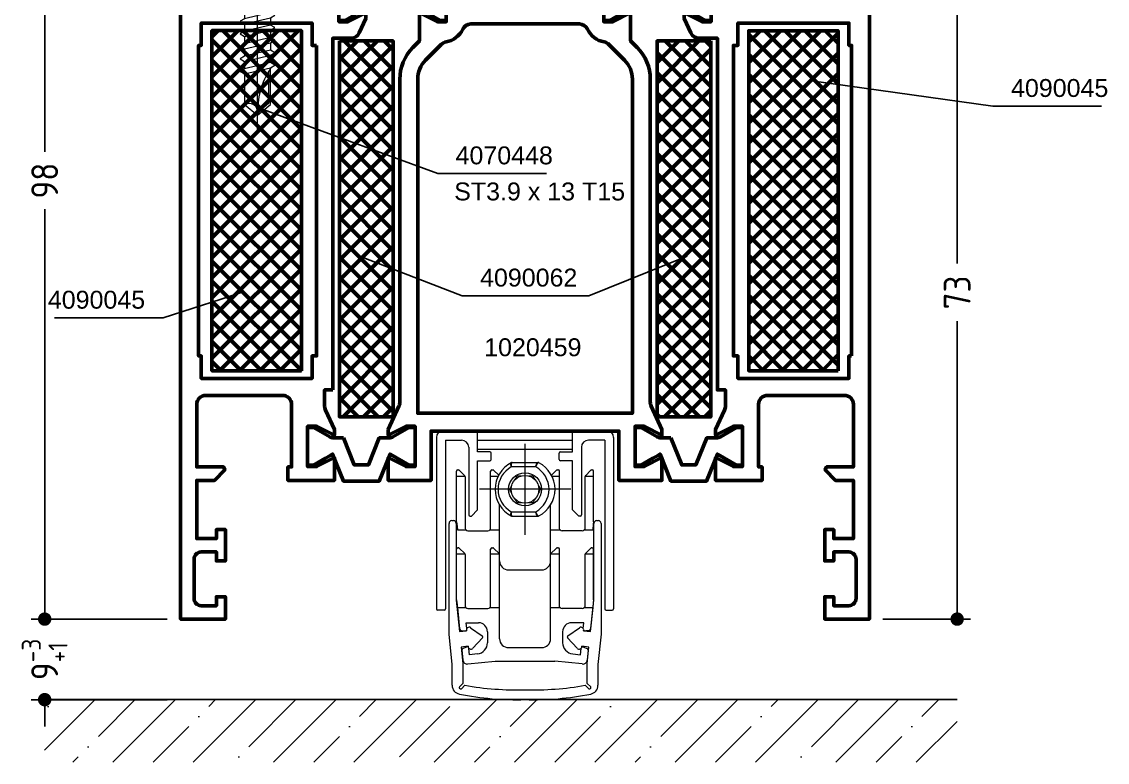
# Model space of a CAD drawing. Header units: millimetres. Extents: x 37 to 172, y 78 to 216.
# Drawn here: x 50.8 to 172.1, y 77.7 to 160.4 of the extents above; entities that cross this region are included whole.
import ezdxf

# ---------------------------------------------------------------- set-up
doc = ezdxf.new("R2010")
doc.units = ezdxf.units.MM
doc.linetypes.add('CENTER', pattern=[50.8, 31.75, -6.35, 6.35, -6.35])
doc.linetypes.add('HIDDEN', pattern=[9.525, 6.35, -3.175])
for name, color, linetype, lineweight in [('AM_5', 3, 'Continuous', 25), ('AM_C', 50, 'Continuous', 50), ('AM_S', 80, 'Continuous', 50), ('Cent3', 70, 'CENTER', 18), ('CHide4', 10, 'HIDDEN', 13), ('Cont2', 2, 'Continuous', 25), ('Cont3', 70, 'Continuous', 18), ('Cont4', 10, 'Continuous', 13)]:
    doc.layers.add(name, color=color, linetype=linetype, lineweight=lineweight)
doc.styles.add('HBS_DIMTEXTSTYLE', font='isocp.shx')
doc.styles.add('SWISSL', font='swissl.ttf')
doc.dimstyles.new('Konstruktionsschnitt 1-1$0', dxfattribs={"dimscale": 0, "dimtxt": 3, "dimasz": 1.5, "dimexe": 1.5, "dimexo": 1.5, "dimgap": 1.5, "dimtad": 0, "dimdsep": 46, "dimtxsty": 'HBS_DIMTEXTSTYLE', "dimblk": 'PUNKT', "dimcen": 0, "dimclrd": 3, "dimclre": 3, "dimclrt": 2, "dimadec": 1, "dimazin": 2, "dimtfac": 0.7, "dimtofl": 0, "dimtmove": 0, "dimatfit": 3, "dimfxl": 0, "dimtolj": 1, "dimtzin": 0, "dimarcsym": 0})

# ---------------------------------------------------------------- blocks, each defined once
blk = doc.blocks.new('ws4070448')
at = {"layer": 'Cent3', "ltscale": 0.5}
blk.add_lwpolyline([(0, -15.02), (0, 5.29)], dxfattribs=at)
at = {"layer": 'CHide4', "ltscale": 0.3}
for p, q in [((-0.97, 1.33), (-0.97, 2.72)), ((-0.56, 1.33), (-0.56, 2.61)), ((0.56, 1.33), (0.56, 2.61)), ((0.97, 1.33), (0.97, 2.72))]:
    blk.add_line(p, q, dxfattribs=at)
for points in [[(-1.65, 2.56), (-1.65, 1.33)], [(1.65, 2.56), (1.65, 1.33)], [(-1.65, 1.33), (0, 0.89)], [(1.65, 1.33), (0, 0.89)]]:
    blk.add_lwpolyline(points, dxfattribs=at)
for centre, radius, start, end in [((-1.59, 3.84), 1.28, 267.2848, 298.8872), ((0, 5.49), 2.94, 250.6988, 289.3012), ((1.59, 3.84), 1.28, 241.1128, 272.7152), ((-1.31, 2.49), 1.21, 253.6643, 286.3357), ((0, 11.41), 10.13, 264.4948, 275.5052), ((1.31, 2.49), 1.21, 253.6643, 286.3357)]:
    blk.add_arc(centre, radius, start, end, dxfattribs=at)
at = {"layer": 'Cont4'}
blk.add_lwpolyline([(3.32, 1.75, 0.314856), (-3.32, 1.75, 0.244912), (-3.75, 0.93), (-3.75, 0), (3.75, 0), (3.75, 0.93, 0.244912), (3.32, 1.75, 0.138291)], format="xyb", dxfattribs=at)
for points in [[(-1.95, -1.1), (-1.45, -1.39), (0, -1.04), (0.5, -0.67), (0, -0.47), (-1.45, -0.81)], [(-1.95, -2.5), (-1.45, -2.79), (1.45, -2.1), (1.95, -1.81), (1.45, -1.52), (-1.45, -2.21)], [(-1.95, -3.9), (-1.45, -4.19), (1.45, -3.5), (1.95, -3.21), (1.45, -2.92), (-1.45, -3.61)], [(-1.95, -5.3), (-1.45, -5.59), (1.45, -4.9), (1.95, -4.61), (1.45, -4.32), (-1.45, -5.01)], [(-1.95, -6.7), (-1.45, -6.99), (1.45, -6.3), (1.95, -6.01), (1.45, -5.72), (-1.45, -6.41)], [(-1.45, -8.39), (1.45, -7.7), (1.95, -7.41), (1.45, -7.12), (-1.45, -7.81), (-1.95, -8.1)]]:
    blk.add_lwpolyline(points, close=True, dxfattribs=at)
for points in [[(-1.45, -0.5), (-1.45, -0.81)], [(1.45, -0.5), (1.45, -1.52)], [(-1.45, -1.39), (-1.45, -2.21)], [(-1.45, -1.39), (-1.45, -2.21)], [(1.45, -2.1), (1.45, -2.92)], [(-1.45, -2.79), (-1.45, -3.61)], [(1.45, -3.5), (1.45, -4.32)], [(-1.45, -4.19), (-1.45, -5.01)], [(-1.45, -5.59), (-1.45, -6.41)], [(1.45, -4.9), (1.45, -5.72)], [(-1.45, -6.99), (-1.45, -7.81)], [(1.45, -6.3), (1.45, -7.12)], [(-1.45, -8.38), (-1.45, -11.81), (0, -13), (1.45, -11.79), (1.45, -7.7)], [(1.24, -8.17), (1.24, -11.7), (0.03, -12.71)]]:
    blk.add_lwpolyline(points, dxfattribs=at)
for centre, radius, start, end in [((-1.95, -0.5), 0.5, 0, 90), ((1.95, -0.5), 0.5, 90, 180), ((8.74, -12.6), 8.74, 146.5114, 182.6031), ((-0.95, -12.64), 0.965, 350.682, 121.1143)]:
    blk.add_arc(centre, radius, start, end, dxfattribs=at)
blk = doc.blocks.new('PUNKT')
at = {"color": 0, "linetype": 'Continuous'}
blk.add_line((-0.5, 0), (-1, 0), dxfattribs=at)
at = {"color": 0, "linetype": 'Continuous', "const_width": 0.5}
blk.add_lwpolyline([(-0.25, 0, 1), (0.25, 0, 1)], format="xyb", close=True, dxfattribs=at)
blk = doc.blocks.new('*D26')
at = {"layer": 'AM_5', "color": 3, "lineweight": -2, "transparency": 16777216}
for p, q in [((67.05, 191.66), (51.85, 191.66)), ((53.35, 190.16), (53.35, 145.88)), ((53.35, 95.16), (53.35, 139.45)), ((67.05, 93.66), (51.85, 93.66))]:
    blk.add_line(p, q, dxfattribs=at)
at = {"layer": 'AM_5', "color": 3, "lineweight": -2, "transparency": 16777216, "xscale": 1.5, "yscale": 1.5, "zscale": 1.5}
for p, rotation in [((53.35, 191.66), 90), ((53.35, 93.66), 270)]:
    blk.add_blockref('PUNKT', p, dxfattribs=dict(at, rotation=rotation))
at = {"layer": 'AM_5', "color": 2, "transparency": 16777216, "insert": (53.35, 142.66), "char_height": 3, "attachment_point": 5, "rotation": 90, "style": 'HBS_DIMTEXTSTYLE'}
blk.add_mtext('\\A1;98', dxfattribs=at)
blk = doc.blocks.new('*D27')
at = {"layer": 'AM_5', "color": 3, "lineweight": -2, "transparency": 16777216}
for p, q in [((147.05, 166.66), (156.85, 166.66)), ((155.35, 165.16), (155.35, 133.38)), ((155.35, 95.16), (155.35, 126.95)), ((147.05, 93.66), (156.85, 93.66))]:
    blk.add_line(p, q, dxfattribs=at)
at = {"layer": 'AM_5', "color": 3, "lineweight": -2, "transparency": 16777216, "xscale": 1.5, "yscale": 1.5, "zscale": 1.5}
for p, rotation in [((155.35, 166.66), 90), ((155.35, 93.66), 270)]:
    blk.add_blockref('PUNKT', p, dxfattribs=dict(at, rotation=rotation))
at = {"layer": 'AM_5', "color": 2, "transparency": 16777216, "insert": (155.35, 130.16), "char_height": 3, "attachment_point": 5, "rotation": 90, "style": 'HBS_DIMTEXTSTYLE'}
blk.add_mtext('\\A1;73', dxfattribs=at)
blk = doc.blocks.new('*D46')
at = {"layer": 'AM_5', "color": 3, "lineweight": -2, "transparency": 16777216}
for p, q in [((53.35, 95.16), (53.35, 96.66)), ((67.05, 93.66), (51.85, 93.66)), ((67.05, 84.66), (51.85, 84.66)), ((53.35, 83.16), (53.35, 81.66))]:
    blk.add_line(p, q, dxfattribs=at)
at = {"layer": 'AM_5', "color": 3, "lineweight": -2, "transparency": 16777216, "xscale": 1.5, "yscale": 1.5, "zscale": 1.5}
for p, rotation in [((53.35, 93.66), 270), ((53.35, 84.66), 90)]:
    blk.add_blockref('PUNKT', p, dxfattribs=dict(at, rotation=rotation))
at = {"layer": 'AM_5', "color": 2, "transparency": 16777216, "insert": (53.35, 89.16), "char_height": 3, "attachment_point": 5, "rotation": 90, "style": 'HBS_DIMTEXTSTYLE'}
blk.add_mtext('\\A1;9{}{\\H0.71x;\\C2;\\S-3^ +1;}', dxfattribs=at)
blk = doc.blocks.new('*S223')
at = {"layer": 'AM_5', "color": 3, "linetype": 'Continuous'}
blk.add_line((80.21, 149.71), (77.87, 150.57), dxfattribs=at)
at = {"layer": 'AM_5', "color": 3}
for p, q in [((97.28, 143.45), (80.21, 149.71)), ((109.43, 143.45), (97.28, 143.45))]:
    blk.add_line(p, q, dxfattribs=at)
at = {"layer": 'AM_5', "color": 2, "insert": (99.28, 144.45), "char_height": 2, "attachment_point": 7, "style": 'SWISSL'}
blk.add_mtext('4070448', dxfattribs=at)
blk = doc.blocks.new('*S224')
at = {"layer": 'AM_5', "color": 3, "linetype": 'Continuous'}
blk.add_line((73.06, 129.42), (75.44, 130.2), dxfattribs=at)
at = {"layer": 'AM_5', "color": 3}
for p, q in [((66.61, 127.32), (73.06, 129.42)), ((54.45, 127.32), (66.61, 127.32))]:
    blk.add_line(p, q, dxfattribs=at)
at = {"layer": 'AM_5', "color": 2, "insert": (64.58, 128.32), "char_height": 2, "attachment_point": 9, "style": 'SWISSL'}
blk.add_mtext('4090045', dxfattribs=at)
blk = doc.blocks.new('*S225')
at = {"layer": 'AM_5', "color": 3, "linetype": 'Continuous'}
blk.add_line((141.23, 153.51), (138.75, 153.86), dxfattribs=at)
at = {"layer": 'AM_5', "color": 3}
for p, q in [((159.35, 150.98), (141.23, 153.51)), ((171.5, 150.98), (159.35, 150.98))]:
    blk.add_line(p, q, dxfattribs=at)
at = {"layer": 'AM_5', "color": 2, "insert": (161.37, 151.98), "char_height": 2, "attachment_point": 7, "style": 'SWISSL'}
blk.add_mtext('4090045', dxfattribs=at)
blk = doc.blocks.new('ZAHL links')
at = {"layer": 'AM_5', "color": 2, "style": 'SWISSL'}
blk.add_attdef('XXX', (1.85, -2.5), '', height=1.5, dxfattribs=at)
blk = doc.blocks.new('sedi abgesenkt')
at = {"layer": 'Cont4'}
for p, q in [((-8.5, -19.64), (-8.5, -7.25)), ((-8.2, -6.95), (-8, -6.95)), ((-7.7, -7.25), (-7.7, -15.85)), ((7.7, -15.85), (7.7, -7.25)), ((8, -6.95), (8.2, -6.95)), ((8.5, -7.25), (8.5, -19.64)), ((-7.66, -15.79), (-7.66, -10.12)), ((-7.66, -10.67), (-6.71, -10.67)), ((-7.51, -9.97), (-7.46, -9.97)), ((-6.74, -10.62), (-7.36, -10.01)), ((-6.7, -10.73), (-6.7, -16.47)), ((-3.85, -16.47), (-3.85, -10.12)), ((-3.85, -10.67), (-2.85, -10.67)), ((-3.7, -9.97), (-3.61, -9.97)), ((-2.85, -10.67), (-3.51, -10.01)), ((-2.85, -20.14), (-2.85, -10.67)), ((2.85, -10.67), (3.51, -10.01)), ((2.85, -20.14), (2.85, -10.67)), ((2.85, -10.67), (3.85, -10.67)), ((3.61, -9.97), (3.7, -9.97)), ((3.85, -16.47), (3.85, -10.12)), ((6.7, -10.73), (6.7, -16.47)), ((6.71, -10.67), (7.66, -10.67)), ((6.74, -10.62), (7.36, -10.01)), ((7.46, -9.97), (7.51, -9.97)), ((7.66, -15.79), (7.66, -10.12)), ((-7.7, -15.85), (-7.33, -19.33)), ((-7.56, -16.67), (-6.62, -16.67)), ((-7.56, -16.67), (-7.31, -19.03)), ((-6.4, -16.77), (-4.15, -16.77)), ((-3.93, -16.66), (-3.9, -16.62)), ((-3.93, -16.67), (-2.85, -16.67)), ((2.85, -16.67), (3.93, -16.67)), ((6.4, -16.77), (4.15, -16.77)), ((6.62, -16.67), (7.56, -16.67)), ((7.56, -16.67), (7.31, -19.03)), ((7.33, -19.33), (7.7, -15.85)), ((-7.33, -19.33), (-6.54, -19.25)), ((-7.15, -19.21), (-6.74, -19.27)), ((-6.58, -18.36), (-5.2, -18.36)), ((-6.51, -19), (-6.58, -18.36)), ((-6.08, -18.91), (-4.79, -19.82)), ((-4.2, -19.36), (-4.2, -20.59)), ((4.2, -19.36), (4.2, -20.59)), ((4.79, -19.82), (6.08, -18.91)), ((6.58, -18.36), (5.2, -18.36)), ((6.51, -19), (6.58, -18.36)), ((6.54, -19.25), (7.33, -19.33)), ((7.15, -19.21), (6.74, -19.27)), ((-8.15, -23.01), (-8.5, -19.64)), ((-4.76, -20.04), (-5.82, -21.21)), ((5.82, -21.21), (4.76, -20.04)), ((8.5, -19.64), (8.15, -23.01)), ((-6.35, -20.98), (-7.14, -21.07)), ((-7.14, -21.07), (-6.95, -22.95)), ((-7.06, -21.43), (-6.95, -22.52)), ((-6.55, -21.07), (-6.93, -21.22)), ((-6.2, -21.94), (-6.28, -21.24)), ((-1.85, -21.14), (1.85, -21.14)), ((6.2, -21.94), (6.28, -21.24)), ((7.14, -21.07), (6.35, -20.98)), ((6.55, -21.07), (6.93, -21.22)), ((6.95, -22.95), (7.14, -21.07)), ((7.06, -21.43), (6.95, -22.52)), ((-8.15, -25.35), (-8.15, -23.01)), ((-6.95, -22.95), (-6.95, -25.13)), ((-6.4, -22.96), (-3.33, -22.64)), ((-5.33, -21.84), (-6.2, -21.94)), ((-3.33, -22.64), (3.33, -22.64)), ((6.4, -22.96), (3.33, -22.64)), ((5.33, -21.84), (6.2, -21.94)), ((6.95, -25.13), (6.95, -22.95)), ((8.15, -23.01), (8.15, -25.35)), ((-6.95, -25.13), (-7.34, -25.52)), ((-7.12, -25.73), (-6.73, -25.35)), ((6.73, -25.35), (7.12, -25.73)), ((7.34, -25.52), (6.95, -25.13))]:
    blk.add_line(p, q, dxfattribs=at)
at = {"layer": 'Cont4', "flags": 128}
for points in [[(-7.66, -15.79), (-7.62, -16.1), (-7.6, -16.34), (-7.58, -16.52), (-7.57, -16.63), (-7.56, -16.67)], [(7.66, -15.79), (7.62, -16.1), (7.6, -16.34), (7.58, -16.52), (7.57, -16.63), (7.56, -16.67)], [(-6.28, -21.24), (-6.29, -21.2), (-6.29, -21.2)], [(6.28, -21.24), (6.29, -21.2), (6.29, -21.2)]]:
    blk.add_lwpolyline(points, dxfattribs=at)
at = {"layer": 'Cont4'}
for centre, radius, start, end in [((-8.2, -7.25), 0.3, 90, 180), ((-8, -7.25), 0.3, 360, 90), ((8, -7.25), 0.3, 90, 180), ((8.2, -7.25), 0.3, 0, 90), ((-7.51, -10.12), 0.15, 90, 180), ((-7.46, -10.12), 0.15, 45, 90), ((-6.85, -10.73), 0.15, 24.4698, 45), ((-3.7, -10.12), 0.15, 90, 180), ((-3.61, -10.12), 0.15, 45, 90), ((3.61, -10.12), 0.15, 90, 135), ((3.7, -10.12), 0.15, 0, 90), ((6.85, -10.73), 0.15, 135, 155.5302), ((7.46, -10.12), 0.15, 90, 135), ((7.51, -10.12), 0.15, 0, 90), ((-6.4, -16.47), 0.3, 221.8103, 270), ((-4.15, -16.47), 0.3, 270, 318.1897), ((4.15, -16.47), 0.3, 221.8103, 270), ((6.4, -16.47), 0.3, 270, 318.1897), ((-7.12, -19.01), 0.2, 186, 261), ((-6.71, -19.07), 0.2, 290.6189, 320.3646), ((-6.25, -19.16), 0.305, 55.2981, 197.9028), ((-5.2, -19.36), 1, 0, 90), ((5.2, -19.36), 1, 90, 180), ((6.25, -19.16), 0.305, 342.0972, 124.7019), ((6.71, -19.07), 0.2, 219.6354, 249.3811), ((7.12, -19.01), 0.2, 279, 354), ((-5.46, -20.59), 1.26, 276, 0), ((-4.87, -19.94), 0.15, 317.8671, 54.6634), ((-1.85, -20.14), 1, 180, 270), ((1.85, -20.14), 1, 270, 0), ((5.46, -20.59), 1.26, 180, 264), ((4.87, -19.94), 0.15, 125.3366, 222.1329), ((-6.86, -21.41), 0.2, 111, 186), ((-6.48, -21.26), 0.2, 41.9711, 111), ((-6.05, -21.01), 0.305, 174.6277, 317.2324), ((6.05, -21.01), 0.305, 222.7676, 5.3723), ((6.48, -21.26), 0.2, 69, 138.0289), ((6.86, -21.41), 0.2, 354, 69), ((-6.45, -22.47), 0.5, 186, 276), ((6.45, -22.47), 0.5, 264, 354), ((-7.15, -25.35), 1, 180, 258.8693), ((-0.91, 7.45), 33.31, 259.9371, 271.5646), ((0.91, 7.45), 33.31, 268.4354, 280.0629), ((7.15, -25.35), 1, 281.1307, 0), ((-7.27, -25.59), 0.1, 135, 217.3059), ((-6.95, -25.35), 0.5, 217.3059, 232.6941), ((-0.91, 6.35), 33.31, 258.8693, 271.5646), ((-7.19, -25.66), 0.1, 232.6941, 315), ((0.91, 6.35), 33.31, 268.4354, 281.1307), ((7.19, -25.66), 0.1, 225, 307.3059), ((6.95, -25.35), 0.5, 307.3059, 322.6941), ((7.27, -25.59), 0.1, 322.6941, 45)]:
    blk.add_arc(centre, radius, start, end, dxfattribs=at)
for points, knots in [([(-6.7, -10.73), (-6.7, -10.71), (-6.7, -10.69), (-6.71, -10.67), (-6.71, -10.67)], [0, 0, 0, 0, 0.788995, 1, 1, 1, 1]), ([(6.71, -10.67), (6.71, -10.68), (6.7, -10.7), (6.7, -10.72), (6.7, -10.73)], [0, 0, 0, 0, 0.788995, 1, 1, 1, 1]), ([(-6.7, -16.47), (-6.69, -16.51), (-6.68, -16.59), (-6.63, -16.65), (-6.63, -16.66), (-6.62, -16.67)], [0, 0, 0, 0, 0.386708, 0.692272, 1, 1, 1, 1]), ([(-3.93, -16.67), (-3.92, -16.66), (-3.91, -16.65), (-3.86, -16.58), (-3.85, -16.5), (-3.85, -16.47)], [0, 0, 0, 0, 0.386614, 0.692275, 1, 1, 1, 1]), ([(3.93, -16.67), (3.92, -16.66), (3.91, -16.65), (3.86, -16.58), (3.85, -16.5), (3.85, -16.47)], [0, 0, 0, 0, 0.386614, 0.692275, 1, 1, 1, 1]), ([(6.7, -16.47), (6.69, -16.51), (6.68, -16.59), (6.63, -16.65), (6.63, -16.66), (6.62, -16.67)], [0, 0, 0, 0, 0.386708, 0.692272, 1, 1, 1, 1])]:
    blk.add_open_spline(points, degree=3, knots=knots, dxfattribs=at)
blk = doc.blocks.new('adichtung')
at = {"layer": 'Cont4'}
for p, q in [((-9.9, -9.4), (-9.9, -28.55)), ((-9.2, -8.7), (-5.3, -8.7)), ((-8.9, -9.7), (-7.1, -9.7)), ((-8.9, -9.7), (-8.9, -28.55)), ((-5.3, -11), (-5.3, -8.7)), ((-5.3, -9.7), (5.3, -9.7)), ((5.3, -8.7), (9.2, -8.7)), ((5.3, -11), (5.3, -8.7)), ((8.9, -9.7), (7.1, -9.7)), ((8.9, -9.7), (8.9, -28.55)), ((9.9, -9.4), (9.9, -28.55)), ((-6.3, -10.5), (-6.3, -18.05)), ((-5.3, -10.7), (5.3, -10.7)), ((0, -20.3), (0, -10.1)), ((6.3, -10.5), (6.3, -18.05)), ((-3.95, -11), (-5.3, -11)), ((-5.3, -12), (-3.95, -12)), ((-5.3, -17.5), (-5.3, -12)), ((-3.8, -11.85), (-3.8, -11.15)), ((3.8, -11.85), (3.8, -11.15)), ((3.95, -11), (5.3, -11)), ((5.3, -12), (3.95, -12)), ((5.3, -17.5), (5.3, -12)), ((-7.66, -18.85), (-7.66, -13.18)), ((-7.51, -13.03), (-7.46, -13.03)), ((-6.74, -13.68), (-7.36, -13.07)), ((-3.85, -19.53), (-3.85, -13.18)), ((-3.7, -13.03), (-3.61, -13.03)), ((-2.95, -13.62), (-3.51, -13.07)), ((-1.54, -12.23), (-1.53, -12.22)), ((1.2, -12.7), (-1.54, -12.7)), ((-1.44, -12.2), (-1.46, -12.21)), ((-1.44, -12.2), (1.44, -12.2)), ((1.53, -12.22), (1.52, -12.22)), ((2.95, -13.62), (3.51, -13.07)), ((3.61, -13.03), (3.7, -13.03)), ((3.85, -19.53), (3.85, -13.18)), ((6.74, -13.68), (7.36, -13.07)), ((7.46, -13.03), (7.51, -13.03)), ((7.66, -18.85), (7.66, -13.18)), ((-7.66, -13.73), (-6.71, -13.73)), ((-6.7, -13.79), (-6.7, -19.53)), ((-3.85, -13.73), (-3.01, -13.73)), ((3.01, -13.73), (3.85, -13.73)), ((6.7, -13.79), (6.7, -19.53)), ((6.71, -13.73), (7.66, -13.73)), ((5.1, -15.2), (-5.1, -15.2)), ((-2.85, -23.2), (-2.85, -16.96)), ((2.85, -23.2), (2.85, -16.96)), ((-6.15, -18.2), (-6, -18.2)), ((-6, -18.2), (-5.3, -17.5)), ((-1.54, -17.7), (1.2, -17.7)), ((-1.53, -18.18), (-1.54, -18.17)), ((-1.46, -18.19), (-1.44, -18.2)), ((-1.44, -18.2), (1.44, -18.2)), ((1.52, -18.18), (1.53, -18.18)), ((5.3, -17.5), (6, -18.2)), ((6.15, -18.2), (6, -18.2)), ((-7.66, -18.85), (-7.63, -19.11)), ((-7.63, -19.11), (-7.6, -19.33)), ((-7.6, -19.33), (-7.59, -19.5)), ((7.6, -19.33), (7.59, -19.5)), ((7.63, -19.11), (7.6, -19.33)), ((7.66, -18.85), (7.63, -19.11)), ((-7.59, -19.5), (-7.57, -19.63)), ((-7.57, -19.63), (-7.57, -19.7)), ((-7.57, -19.7), (-7.56, -19.73)), ((-7.56, -19.73), (-6.62, -19.73)), ((-6.4, -19.83), (-4.15, -19.83)), ((-3.93, -19.73), (-2.85, -19.73)), ((2.85, -19.73), (3.93, -19.73)), ((6.4, -19.83), (4.15, -19.83)), ((6.62, -19.73), (7.56, -19.73)), ((7.59, -19.5), (7.57, -19.63)), ((7.57, -19.63), (7.57, -19.7)), ((-1.85, -24.2), (1.85, -24.2)), ((-9.05, -28.7), (-9.75, -28.7)), ((9.05, -28.7), (9.75, -28.7))]:
    blk.add_line(p, q, dxfattribs=at)
for radius in [1.85, 1.55]:
    blk.add_circle((0, -15.2), radius, dxfattribs=at)
for centre, radius, start, end in [((-9.2, -9.4), 0.7, 90, 180), ((-7.1, -10.5), 0.8, 0, 90), ((7.1, -10.5), 0.8, 90, 180), ((9.2, -9.4), 0.7, 0, 90), ((-3.95, -11.15), 0.15, 0, 90), ((-3.95, -11.85), 0.15, 270, 0), ((3.95, -11.15), 0.15, 90, 180), ((3.95, -11.85), 0.15, 180, 270), ((-7.51, -13.18), 0.15, 90, 180), ((-7.46, -13.18), 0.15, 45, 90), ((-3.7, -13.18), 0.15, 90, 180), ((-3.61, -13.18), 0.15, 45, 90), ((0, -15.2), 3.35, 117.4143, 242.5857), ((-0.17, -15.2), 2.85, 118.6944, 241.3056), ((-1.46, -12.38), 0.179, 90.2442, 117.3459), ((-1.44, -12.4), 0.2, 90, 117.266), ((-0.17, -15.2), 2.85, 298.6944, 61.3056), ((1.43, -12.38), 0.179, 62.4967, 89.9285), ((1.44, -12.4), 0.2, 62.734, 90), ((0, -15.2), 3.35, 297.266, 62.734), ((3.61, -13.18), 0.15, 90, 135), ((3.7, -13.18), 0.15, 0, 90), ((7.46, -13.18), 0.15, 90, 135), ((7.51, -13.18), 0.15, 0, 90), ((-6.85, -13.79), 0.15, 24.4698, 45), ((6.85, -13.79), 0.15, 135, 155.5302), ((-6.15, -18.05), 0.15, 180, 270), ((-1.46, -18.02), 0.179, 242.6543, 269.7561), ((-1.44, -18), 0.2, 242.734, 270), ((1.43, -18.02), 0.179, 270.0711, 297.5034), ((1.44, -18), 0.2, 270, 297.266), ((6.15, -18.05), 0.15, 270, 0), ((-6.4, -19.53), 0.3, 221.8103, 270), ((-4.15, -19.53), 0.3, 270, 318.1897), ((4.15, -19.53), 0.3, 221.8103, 270), ((6.4, -19.53), 0.3, 270, 318.1897), ((-1.85, -23.2), 1, 180, 270), ((1.85, -23.2), 1, 270, 0), ((-9.75, -28.55), 0.15, 180, 270), ((-9.05, -28.55), 0.15, 270, 0), ((9.05, -28.55), 0.15, 180, 270), ((9.75, -28.55), 0.15, 270, 0)]:
    blk.add_arc(centre, radius, start, end, dxfattribs=at)
for points, knots in [([(-1.54, -12.7), (-1.54, -12.7), (-1.54, -12.69), (-1.56, -12.62), (-1.59, -12.5), (-1.6, -12.37), (-1.59, -12.27), (-1.56, -12.24), (-1.54, -12.23)], [0, 0, 0, 0, 0.009404, 0.057773, 0.297873, 0.533001, 0.765923, 1, 1, 1, 1]), ([(-1.46, -12.21), (-1.48, -12.22), (-1.51, -12.25), (-1.54, -12.35), (-1.56, -12.49), (-1.55, -12.61), (-1.54, -12.68), (-1.54, -12.7), (-1.54, -12.7)], [0, 0, 0, 0, 0.234121, 0.467031, 0.702114, 0.942214, 0.990592, 1, 1, 1, 1]), ([(1.2, -12.7), (1.2, -12.7), (1.2, -12.66), (1.22, -12.56), (1.26, -12.42), (1.32, -12.3), (1.38, -12.22), (1.42, -12.21), (1.43, -12.2)], [0, 0, 0, 0, 0.008464, 0.1585583, 0.3722803, 0.5820211, 0.7906147, 1, 1, 1, 1]), ([(1.52, -12.22), (1.5, -12.23), (1.46, -12.24), (1.38, -12.32), (1.31, -12.43), (1.24, -12.57), (1.21, -12.66), (1.2, -12.7), (1.2, -12.7)], [0, 0, 0, 0, 0.209334, 0.417925, 0.627704, 0.841458, 0.991539, 1, 1, 1, 1]), ([(-6.7, -13.79), (-6.7, -13.77), (-6.7, -13.75), (-6.71, -13.73), (-6.71, -13.73)], [0, 0, 0, 0, 0.788995, 1, 1, 1, 1]), ([(-1.1, -14.11), (-1.06, -14.04), (-0.98, -13.9), (-0.91, -13.77), (-0.87, -13.7)], [0, 0, 0, 0, 0.480169, 1, 1, 1, 1]), ([(-0.87, -13.7), (-0.85, -13.7), (-0.69, -13.7), (-0.53, -13.7), (-0.39, -13.7)], [0, 0, 0, 0, 0.1367, 1, 1, 1, 1]), ([(0.39, -13.7), (0.39, -13.7), (0.56, -13.7), (0.71, -13.7), (0.87, -13.7)], [0, 0, 0, 0, 0.018837, 1, 1, 1, 1]), ([(0.87, -13.7), (0.94, -13.82), (1.02, -13.96), (1.1, -14.1), (1.1, -14.11)], [0, 0, 0, 0, 0.927739, 1, 1, 1, 1]), ([(6.71, -13.73), (6.71, -13.74), (6.7, -13.76), (6.7, -13.78), (6.7, -13.79)], [0, 0, 0, 0, 0.788995, 1, 1, 1, 1]), ([(-1.73, -15.2), (-1.66, -15.08), (-1.58, -14.94), (-1.5, -14.8), (-1.49, -14.79)], [0, 0, 0, 0, 0.927739, 1, 1, 1, 1]), ([(-1.49, -15.61), (-1.53, -15.54), (-1.62, -15.4), (-1.69, -15.27), (-1.73, -15.2)], [0, 0, 0, 0, 0.480169, 1, 1, 1, 1]), ([(1.49, -14.79), (1.53, -14.86), (1.62, -15), (1.69, -15.13), (1.73, -15.2)], [0, 0, 0, 0, 0.480169, 1, 1, 1, 1]), ([(1.73, -15.2), (1.66, -15.32), (1.58, -15.46), (1.5, -15.6), (1.49, -15.61)], [0, 0, 0, 0, 0.927739, 1, 1, 1, 1]), ([(-0.87, -16.7), (-0.94, -16.58), (-1.02, -16.44), (-1.1, -16.3), (-1.1, -16.29)], [0, 0, 0, 0, 0.927739, 1, 1, 1, 1]), ([(-0.39, -16.7), (-0.39, -16.7), (-0.56, -16.7), (-0.71, -16.7), (-0.87, -16.7)], [0, 0, 0, 0, 0.018837, 1, 1, 1, 1]), ([(0.87, -16.7), (0.85, -16.7), (0.69, -16.7), (0.53, -16.7), (0.39, -16.7)], [0, 0, 0, 0, 0.1367, 1, 1, 1, 1]), ([(1.1, -16.29), (1.06, -16.36), (0.98, -16.5), (0.91, -16.63), (0.87, -16.7)], [0, 0, 0, 0, 0.480169, 1, 1, 1, 1]), ([(-1.54, -18.17), (-1.56, -18.16), (-1.59, -18.13), (-1.6, -18.03), (-1.59, -17.9), (-1.56, -17.78), (-1.54, -17.72), (-1.54, -17.7), (-1.54, -17.7)], [0, 0, 0, 0, 0.234077, 0.467, 0.702127, 0.942227, 0.990596, 1, 1, 1, 1]), ([(-1.54, -17.7), (-1.54, -17.7), (-1.54, -17.72), (-1.55, -17.79), (-1.56, -17.91), (-1.54, -18.05), (-1.51, -18.15), (-1.48, -18.18), (-1.46, -18.19)], [0, 0, 0, 0, 0.009408, 0.057786, 0.297887, 0.532969, 0.765879, 1, 1, 1, 1]), ([(1.2, -17.7), (1.2, -17.7), (1.21, -17.74), (1.24, -17.83), (1.31, -17.97), (1.38, -18.08), (1.46, -18.16), (1.5, -18.17), (1.52, -18.18)], [0, 0, 0, 0, 0.0084611, 0.1585417, 0.3722961, 0.5820753, 0.7906658, 1, 1, 1, 1]), ([(1.43, -18.2), (1.42, -18.19), (1.38, -18.18), (1.32, -18.1), (1.26, -17.98), (1.22, -17.84), (1.2, -17.74), (1.2, -17.7), (1.2, -17.7)], [0, 0, 0, 0, 0.2093853, 0.4179789, 0.6277198, 0.8414417, 0.9915358, 1, 1, 1, 1]), ([(-6.7, -19.53), (-6.69, -19.57), (-6.68, -19.65), (-6.63, -19.71), (-6.63, -19.72), (-6.62, -19.73)], [0, 0, 0, 0, 0.386707, 0.692271, 1, 1, 1, 1]), ([(-3.93, -19.73), (-3.92, -19.72), (-3.91, -19.71), (-3.86, -19.64), (-3.85, -19.56), (-3.85, -19.53)], [0, 0, 0, 0, 0.386615, 0.692276, 1, 1, 1, 1]), ([(3.93, -19.73), (3.92, -19.72), (3.91, -19.71), (3.86, -19.64), (3.85, -19.56), (3.85, -19.53)], [0, 0, 0, 0, 0.386615, 0.692276, 1, 1, 1, 1]), ([(6.7, -19.53), (6.69, -19.57), (6.68, -19.65), (6.63, -19.71), (6.63, -19.72), (6.62, -19.73)], [0, 0, 0, 0, 0.3867068, 0.6922709, 1, 1, 1, 1])]:
    blk.add_open_spline(points, degree=3, knots=knots, dxfattribs=at)
at = {"layer": 'Cont3'}
blk.add_blockref('sedi abgesenkt', (0, -11.75), dxfattribs=at)
blk = doc.blocks.new('WI1020459')
for points in [[(17, 25.6), (16.1, 25.6), (16.1, 23.78, 0.109518), (16.19, 23.36), (17.2, 21.2), (17.2, 20.55), (15.2, 21.55), (14.2, 21.55), (14.2, 17.05), (15.2, 17.05), (17.2, 18.05), (17.2, 15.5), (12, 15.5), (12, 17), (12.4, 17), (12.4, 24, 0.414214), (11.4, 25), (2.8, 25, 0.414214), (1.8, 24), (1.8, 17), (4.8, 17), (4.94, 16.66), (3.78, 15.5), (1.8, 15.5), (1.8, 9), (4, 9), (4, 10), (5, 10), (5, 6.5), (4, 6.5), (4, 7.5), (2.3, 7.5, 0.414214), (1.5, 6.7), (1.5, 2.3, 0.414214), (2.3, 1.5), (4, 1.5), (4, 2.5), (5, 2.5), (5, 0), (0, 0), (0, 98), (5, 98), (5, 95.5), (4, 95.5), (4, 96.5), (2.3, 96.5, 0.414214), (1.5, 95.7), (1.5, 91.3, 0.414214), (2.3, 90.5), (4, 90.5), (4, 91.5), (5, 91.5), (5, 88), (4, 88), (4, 89), (2, 89), (2, 69.5, 0.414214), (3, 68.5), (15.9, 68.5), (15.9, 71.5), (14, 71.5), (14, 72, -0.414214), (15, 73), (17.7, 73), (17.7, 72.8), (20.7, 72.8), (20.7, 70.25), (18.7, 71.25), (17.7, 71.25), (17.7, 66.75), (18.7, 66.75), (20.7, 67.75), (20.7, 67.1), (19.97, 65.49, -0.294108), (19.06, 64.9), (17, 64.9)], [(21.69, 68.05), (20.57, 68.05, 0.131652), (20.17, 67.94), (18.36, 66.9), (17.7, 66.9), (17.7, 71.1), (18.36, 71.1), (19.7, 70.33), (20.19, 70.04), (20.49, 69.87), (21.7, 72.88), (25.7, 72.88), (26.91, 69.87), (29.04, 71.1), (29.7, 71.1), (29.7, 66.9), (29.04, 66.9), (27.23, 67.94, 0.131652), (26.83, 68.05), (25.71, 68.05), (24.49, 71.08), (22.91, 71.08)], [(51.29, 68.05), (50.17, 68.05, 0.131652), (49.77, 67.94), (47.96, 66.9), (47.3, 66.9), (47.3, 71.1), (47.96, 71.1), (49.3, 70.33), (49.79, 70.04), (50.09, 69.87), (51.3, 72.88), (55.3, 72.88), (56.51, 69.87), (58.64, 71.1), (59.3, 71.1), (59.3, 66.9), (58.64, 66.9), (56.83, 67.94, 0.131652), (56.43, 68.05), (55.31, 68.05), (54.09, 71.08), (52.52, 71.08)], [(77, 73), (75.11, 73, 0.198912), (73.69, 72.41), (73.29, 72.01), (73.5, 71.5), (75.3, 71.5), (75.3, 69.5, -0.414214), (74.3, 68.5), (61.1, 68.5), (61.1, 71.5), (63, 71.5), (63, 72, 0.414214), (62, 73), (59.3, 73), (59.3, 72.8), (56.3, 72.8), (56.3, 70.25), (58.3, 71.25), (59.3, 71.25), (59.3, 66.75), (58.3, 66.75), (56.3, 67.75), (56.3, 67.1), (57.03, 65.49, 0.294108), (57.94, 64.9), (60, 64.9), (60, 25.6), (60.9, 25.6), (60.9, 23.78, -0.109518), (60.81, 23.36), (59.8, 21.2), (59.8, 20.55), (61.8, 21.55), (62.8, 21.55), (62.8, 17.05), (61.8, 17.05), (59.8, 18.05), (59.8, 15.5), (65, 15.5), (65, 17), (64.6, 17), (64.6, 24, -0.414214), (65.6, 25), (74.2, 25, -0.414214), (75.2, 24), (75.2, 17), (72.2, 17), (72.06, 16.66), (73.22, 15.5), (75.2, 15.5), (75.2, 9), (73, 9), (73, 10), (72, 10), (72, 6.5), (73, 6.5), (73, 7.5), (74.7, 7.5, -0.414214), (75.5, 6.7), (75.5, 2.3, -0.414214), (74.7, 1.5), (73, 1.5), (73, 2.5), (72, 2.5), (72, 0), (77, 0)], [(23.2, 21.2), (23.2, 20.55), (25.2, 21.55), (26.2, 21.55), (26.2, 17.05), (25.2, 17.05), (23.2, 18.05), (23.2, 15.5), (28, 15.5), (28, 21), (49, 21), (49, 15.5), (53.8, 15.5), (53.8, 18.05), (51.8, 17.05), (50.8, 17.05), (50.8, 21.55), (51.8, 21.55), (53.8, 20.55), (53.8, 21.2), (52.59, 23.79, -0.109518), (52.5, 24.21), (52.5, 60.33, 0.198912), (51.04, 63.86), (50.3, 64.6), (50.3, 67.75), (48.3, 66.75), (47.3, 66.75), (47.3, 71.25), (48.3, 71.25), (50.3, 70.25), (50.3, 72.8), (43.8, 72.8), (43.8, 71.3), (45.5, 71.3), (45.5, 68.5), (31.5, 68.5), (31.5, 71.3), (33.2, 71.3), (33.2, 72.8), (26.7, 72.8), (26.7, 70.25), (28.7, 71.25), (29.7, 71.25), (29.7, 66.75), (28.7, 66.75), (26.7, 67.75), (26.7, 64.6), (25.96, 63.86, 0.198912), (24.5, 60.33), (24.5, 24.21, -0.109518), (24.41, 23.79), (23.2, 21.2)], [(26.5, 60.33, -0.198912), (27.38, 62.45), (29.14, 64.21, -0.154989), (29.67, 64.49, 0.248244), (31.53, 65.91, -0.293963), (32.44, 66.5), (44.57, 66.5, -0.293963), (45.48, 65.91, 0.248244), (47.33, 64.49, -0.154989), (47.86, 64.21), (49.62, 62.45, -0.198912), (50.5, 60.33), (50.5, 23), (26.5, 23), (26.5, 60.33)], [(18.19, 20.25), (17.07, 20.25, -0.131652), (16.67, 20.36), (14.86, 21.4), (14.2, 21.4), (14.2, 17.2), (14.86, 17.2), (16.2, 17.97), (16.69, 18.26), (16.99, 18.43), (18.2, 15.43), (22.2, 15.43), (23.41, 18.43), (25.54, 17.2), (26.2, 17.2), (26.2, 21.4), (25.54, 21.4), (23.73, 20.36, -0.131652), (23.33, 20.25), (22.21, 20.25), (20.99, 17.23), (19.41, 17.23)], [(54.79, 20.25), (53.67, 20.25, -0.131652), (53.27, 20.36), (51.46, 21.4), (50.8, 21.4), (50.8, 17.2), (51.46, 17.2), (52.8, 17.97), (53.29, 18.26), (53.59, 18.43), (54.8, 15.43), (58.8, 15.43), (60.01, 18.43), (62.14, 17.2), (62.8, 17.2), (62.8, 21.4), (62.14, 21.4), (60.33, 20.36, -0.131652), (59.93, 20.25), (58.81, 20.25), (57.59, 17.23), (56.02, 17.23)]]:
    blk.add_lwpolyline(points, format="xyb", close=True)
for points in [[(15.2, 64.1), (14.7, 64.1), (14.7, 66.6), (2.3, 66.6), (2.3, 64.1), (2, 64.1), (2, 29.4), (2.3, 29.4), (2.3, 26.9), (14.7, 26.9), (14.7, 29.4), (15.2, 29.4)], [(75, 29.4), (74.7, 29.4), (74.7, 26.9), (62.3, 26.9), (62.3, 29.4), (61.8, 29.4), (61.8, 64.1), (62.3, 64.1), (62.3, 66.6), (74.7, 66.6), (74.7, 64.1), (75, 64.1)]]:
    blk.add_lwpolyline(points, close=True)
blk = doc.blocks.new('WI4090046')
h = blk.add_hatch()
h.set_pattern_fill('ANSI37', color=256, scale=0.5, style=0)
h.set_pattern_definition([(45, (0.85, -11.2), (-1.12253, 1.12253), []), (135, (0.85, -11.2), (-1.12253, -1.12253), [])])
h.paths.add_polyline_path([(0.85, -1.2), (0.85, -11.2), (38.85, -11.2), (38.85, -1.2)])
blk.add_lwpolyline([(38.85, -1.2), (38.85, -11.2), (0.85, -11.2), (0.85, -1.2), (38.85, -1.2)], close=True)
blk = doc.blocks.new('WI4090062')
h = blk.add_hatch()
h.set_pattern_fill('ANSI37', color=256, scale=0.5, style=0)
h.set_pattern_definition([(45, (-42.3, -6.7414), (-1.12253, 1.12253), []), (135, (-42.3, -6.7414), (-1.12253, -1.12253), [])])
h.paths.add_polyline_path([(-42.3, -0.74), (-42.3, -6.74), (-0.3, -6.74), (-0.3, -0.74)])
blk.add_lwpolyline([(-0.3, -0.75), (-0.3, -6.75), (-42.3, -6.75), (-42.3, -0.75), (-0.3, -0.75)], close=True)

msp = doc.modelspace()

# ---------------------------------------------------------------- hatches: boundary and pattern name
at = {"layer": 'Cont3'}
h = msp.add_hatch(dxfattribs=at)
h.set_pattern_fill('ANSI35', color=256)
h.set_pattern_definition([(45, (-171.898, 24.4), (-4.49013, 4.49013), []), (45, (-167.408, 24.4), (-4.49013, 4.49013), [7.9375, -1.5875, 0, -1.5875])])
h.paths.add_polyline_path([(155.347, 84.664), (53.347, 84.664), (53.347, 77.664), (155.347, 77.664)])

# ---------------------------------------------------------------- linework, layer by layer
at = {"layer": 'AM_5', "color": 3}
msp.add_lwpolyline([(125.173, 134.234), (114.174, 129.795), (100.018, 129.795), (88.55, 134.234)], dxfattribs=at)
at = {"layer": 'Cont2'}
msp.add_line((53.347, 84.664), (155.347, 84.664), dxfattribs=at)

# ---------------------------------------------------------------- block references
msp.add_blockref('ws4070448', (77.141, 162.963))
at = {"layer": 'AM_5'}
for name in ['*S225', '*S223', '*S224']:
    msp.add_blockref(name, (0, 0), dxfattribs=at)
at = {"layer": 'AM_C'}
for name, p, rotation in [('WI4090046', (83.247, 160.264), 270), ('WI4090046', (143.246, 160.263), 270), ('WI4090062', (85.547, 158.564), 89.99999999999999)]:
    msp.add_blockref(name, p, dxfattribs=dict(at, rotation=rotation))
at = {"layer": 'AM_C', "xscale": -1, "rotation": 270}
msp.add_blockref('WI4090062', (128.546, 158.563), dxfattribs=at)
at = {"layer": 'AM_S'}
msp.add_blockref('WI1020459', (68.546, 93.663), dxfattribs=at)
at = {"layer": 'Cont3'}
ref = msp.add_blockref('ZAHL links', (97.28, 142.946), dxfattribs=at)
ref.add_attrib('XXX', 'ST3.9 x 13 T15', (99.126, 140.447), dxfattribs={"layer": 'AM_5', "color": 2, "height": 2, "style": 'SWISSL'})
at = {"layer": 'Cont4'}
msp.add_blockref('adichtung', (107.047, 123.363), dxfattribs=at)

# ---------------------------------------------------------------- texts
at = {"layer": 'AM_5', "color": 2, "char_height": 2, "attachment_point": 7, "style": 'SWISSL'}
for s, insert in [('4090062', (102.018, 130.795)), ('1020459', (102.478, 123.011))]:
    msp.add_mtext(s, dxfattribs=dict(at, insert=insert))

# ---------------------------------------------------------------- dimensions: what is measured, and where the dimension line sits
at = {"layer": 'AM_5'}
dim = msp.add_linear_dim(base=(53.346, 191.663), p1=(68.547, 93.664), p2=(68.546, 191.663), angle=90, dimstyle='Konstruktionsschnitt 1-1$0', override={"dimscale": 1}, dxfattribs=at)
dim.commit()
dim.dimension.update_dxf_attribs({"geometry": '*D26', "text_midpoint": (53.346, 142.663), "dimtype": 160})
dim = msp.add_linear_dim(base=(155.346, 166.663), p1=(145.547, 93.663), p2=(145.546, 166.663), angle=90, dimstyle='Konstruktionsschnitt 1-1$0', override={"dimscale": 1}, dxfattribs=at)
dim.commit()
dim.dimension.update_dxf_attribs({"geometry": '*D27', "text_midpoint": (155.346, 130.163)})
dim = msp.add_linear_dim(base=(53.346, 93.664), p1=(68.547, 84.664), p2=(68.547, 93.664), angle=90, text='<>{}{\\H0.71x;\\C2;\\S-3^ +1;}', dimstyle='Konstruktionsschnitt 1-1$0', override={"dimscale": 1, "dimtp": -3, "dimtm": -1, "dimtdec": 0, "dimtzin": 0}, dxfattribs=at)
dim.commit()
dim.dimension.update_dxf_attribs({"geometry": '*D46', "text_midpoint": (53.346, 89.164), "dimtype": 160})

doc.saveas('drawing.dxf')
